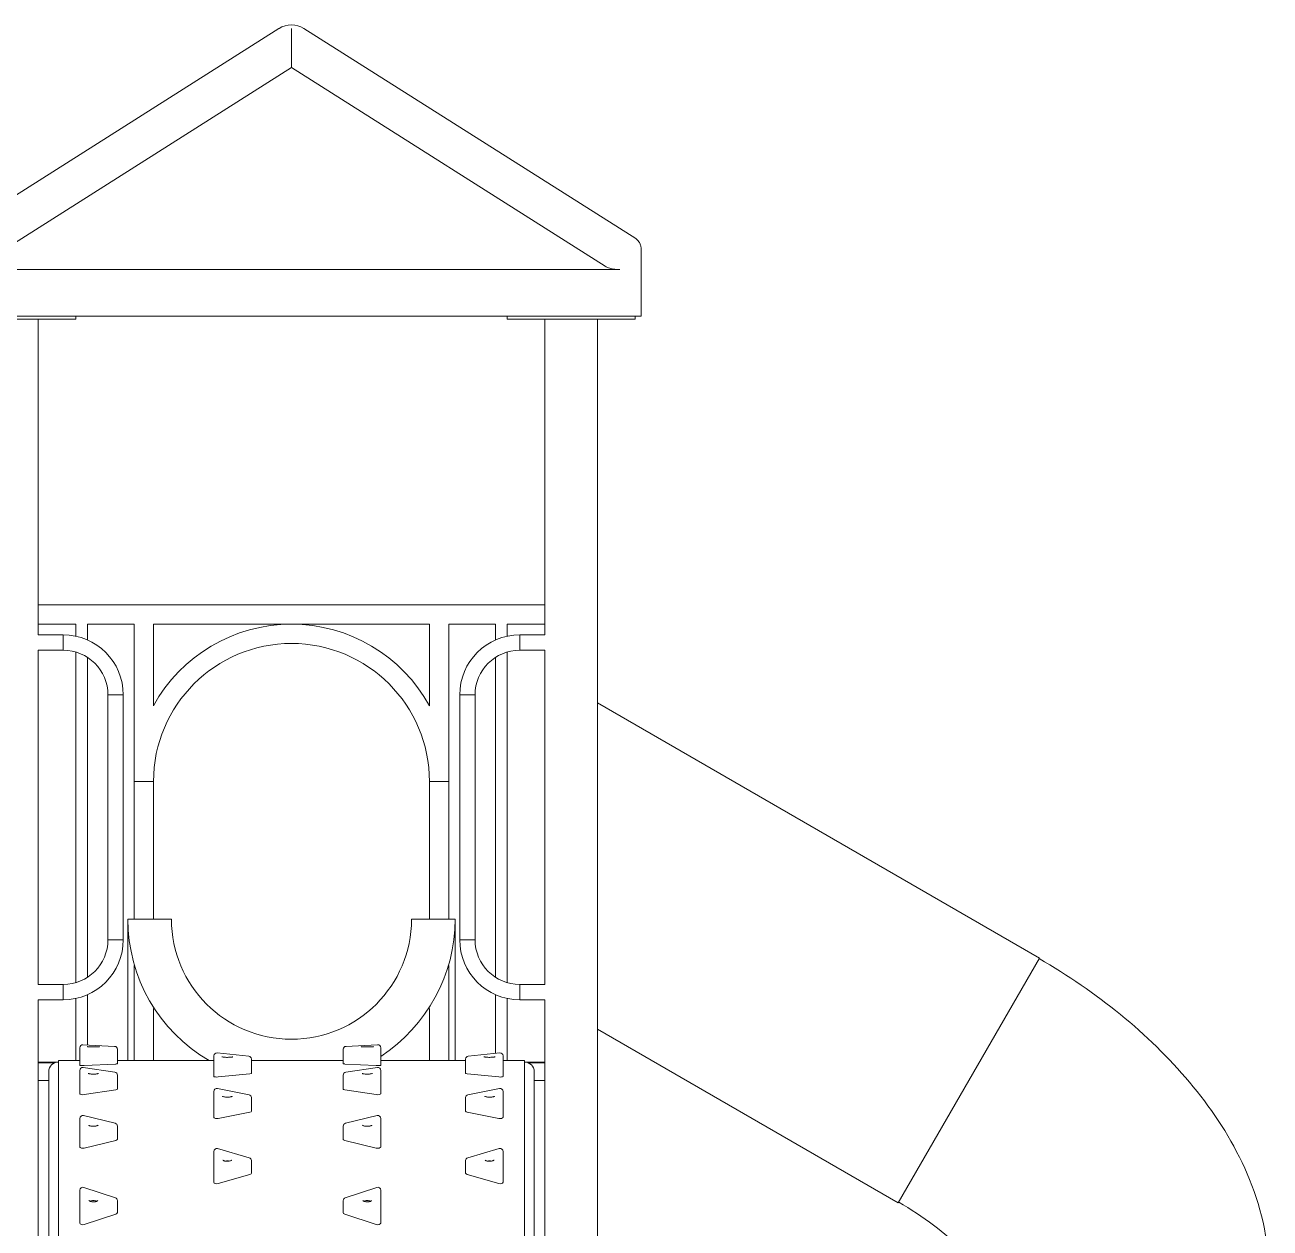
# Model space of a CAD drawing. Header units: metres. Extents: x 0 to 8289, y -39 to 4089.
# Drawn here: x 5575 to 8289, y 1467 to 4089 of the extents above; entities that cross this region are included whole.
import ezdxf

# ---------------------------------------------------------------- set-up
doc = ezdxf.new("R2010")
doc.units = ezdxf.units.M
doc.layers.add('ceco.net 250', color=7, linetype='Continuous', lineweight=9)

msp = doc.modelspace()

# ---------------------------------------------------------------- linework, layer by layer
at = {"layer": 'ceco.net 250', "extrusion": (0, 1, 6.12323e-17)}
for p, q in [((6129.1, 4081.5), (5406.1, 3623.6)), ((6156.3, 4081.5), (6156.3, 3996.5)), ((6183.5, 4081.5), (6906.5, 3623.6)), ((6156.3, 3996.5), (5472.4, 3563.3)), ((6156.3, 3996.5), (6840.3, 3563.3)), ((6918.3, 3599.9), (6918.3, 3602.2)), ((6918.3, 3544.3), (6918.3, 3599.9)), ((5440.5, 3556), (6872.1, 3556)), ((6918.3, 3454.4), (6918.3, 3542)), ((5407, 3448), (5686.4, 3448)), ((5419.7, 3454.4), (6892.9, 3454.4)), ((5603.9, 3448), (5603.9, 2759.9)), ((5686.4, 3454.4), (5686.4, 3448)), ((6626.2, 3448), (6626.2, 3454.4)), ((6905.6, 3448), (6626.2, 3448)), ((6708.8, 3448), (6708.8, 2759.9)), ((6823.1, 3448), (6823.1, 0)), ((6892.9, 3454.4), (6918.3, 3454.4)), ((6905.6, 3448), (6905.6, 3454.4)), ((5603.9, 2825.5), (6708.8, 2825.5)), ((5603.9, 2783.3), (5686.4, 2783.3)), ((5686.4, 2756.9), (5686.4, 2783.3)), ((5711.8, 2748.6), (5711.8, 2783.3)), ((5711.8, 2783.3), (5813.4, 2783.3)), ((5813.4, 2140.2), (5813.4, 2783.3)), ((5855.6, 2783.3), (6457.1, 2783.3)), ((5855.6, 2605.2), (5855.6, 2783.3)), ((6457.1, 2783.3), (6457.1, 2605.2)), ((6499.2, 2783.3), (6600.8, 2783.3)), ((6499.2, 2783.3), (6499.2, 2140.2)), ((6600.8, 2783.3), (6600.8, 2748.6)), ((6626.2, 2783.3), (6708.8, 2783.3)), ((6626.2, 2783.3), (6626.2, 2756.9)), ((5658.7, 2759.9), (5603.9, 2759.9)), ((5658.7, 2759.9), (5658.7, 2726.5)), ((5658.7, 2759.9), (5658.7, 2726.5)), ((6654, 2759.9), (6654, 2726.5)), ((6654, 2759.9), (6654, 2726.5)), ((6708.8, 2759.9), (6654, 2759.9)), ((5658.7, 2726.5), (5603.9, 2726.5)), ((5603.9, 2726.5), (5603.9, 1997.9)), ((5686.4, 2001.9), (5686.4, 2722.5)), ((6626.2, 2722.5), (6626.2, 2001.9)), ((6708.8, 2726.5), (6654, 2726.5)), ((6708.8, 2726.5), (6708.8, 1997.9)), ((5711.8, 2013.6), (5711.8, 2710.8)), ((6600.8, 2710.8), (6600.8, 2013.6)), ((5756.3, 2628.9), (5773, 2628.9)), ((5756.3, 2628.9), (5789.7, 2628.9)), ((5756.3, 2095.5), (5756.3, 2628.9)), ((5773, 2628.9), (5789.7, 2628.9)), ((5789.7, 2095.5), (5789.7, 2628.9)), ((6556.4, 2628.9), (6523, 2628.9)), ((6539.7, 2628.9), (6523, 2628.9)), ((6523, 2628.9), (6523, 2095.5)), ((6556.4, 2628.9), (6539.7, 2628.9)), ((6556.4, 2628.9), (6556.4, 2095.5)), ((7786.9, 2055.5), (6823.1, 2612)), ((5813.4, 2440.4), (5834.5, 2440.4)), ((5834.5, 2440.4), (5855.6, 2440.4)), ((5855.6, 2140.2), (5855.6, 2440.4)), ((6457.1, 2440.4), (6478.1, 2440.4)), ((6457.1, 2440.4), (6457.1, 2140.2)), ((6478.1, 2440.4), (6499.2, 2440.4)), ((5894.7, 2140.2), (5799.6, 2140.2)), ((5799.6, 2140.2), (5799.6, 1832)), ((6513, 2140.2), (6417.9, 2140.2)), ((6513, 1832), (6513, 2140.2)), ((5773, 2095.5), (5756.3, 2095.5)), ((5756.3, 2095.5), (5789.7, 2095.5)), ((5789.7, 2095.5), (5773, 2095.5)), ((6556.4, 2095.5), (6523, 2095.5)), ((6523, 2095.5), (6539.7, 2095.5)), ((6539.7, 2095.5), (6556.4, 2095.5)), ((5813.4, 1832), (5813.4, 2039.3)), ((6499.2, 2039.3), (6499.2, 1832)), ((7786.9, 2055.5), (7478.9, 1522.1)), ((7786.9, 2055.5), (7478.9, 1522.1)), ((5603.9, 1997.9), (5658.7, 1997.9)), ((5658.7, 1964.5), (5658.7, 1997.9)), ((5658.7, 1964.5), (5658.7, 1997.9)), ((6654, 1964.5), (6654, 1997.9)), ((6654, 1964.5), (6654, 1997.9)), ((6654, 1997.9), (6708.8, 1997.9)), ((5603.9, 1964.5), (5658.7, 1964.5)), ((5603.9, 1964.5), (5603.9, 0)), ((5686.4, 1832), (5686.4, 1967.5)), ((5711.8, 1865.9), (5711.8, 1975.8)), ((6600.8, 1975.8), (6600.8, 1847.7)), ((6626.2, 1967.5), (6626.2, 1832)), ((6654, 1964.5), (6708.8, 1964.5)), ((6708.8, 1964.5), (6708.8, 0)), ((5855.6, 1832), (5855.6, 1945.6)), ((6457.1, 1945.6), (6457.1, 1832)), ((7478.9, 1522.1), (6823.1, 1900.7)), ((5695.2, 1853.2), (5695.2, 1860.1)), ((5695.2, 1853.2), (5695.2, 1821.5)), ((5770.8, 1863), (5701.9, 1866.4)), ((5776.8, 1856.6), (5776.8, 1825)), ((6063.2, 1841.7), (5994.3, 1848.6)), ((6269.1, 1825), (6269.1, 1856.6)), ((6344.1, 1866.4), (6275.1, 1863)), ((6350.8, 1853.2), (6350.8, 1860.1)), ((6350.8, 1853.2), (6350.8, 1821.5)), ((6610.5, 1848.6), (6541.5, 1841.7)), ((5603.9, 1828.8), (5648.3, 1828.8)), ((5639.6, 1826.9), (5603.9, 1826.9)), ((5639.6, 1826.9), (5603.9, 1826.9)), ((5695.2, 1832), (5648.3, 1832)), ((5648.3, 0), (5648.3, 1832)), ((5773.7, 1824.5), (5704.7, 1821.1)), ((5987.3, 1832), (5776.8, 1832)), ((5987.3, 1828.5), (5987.3, 1842.3)), ((5987.3, 1828.5), (5987.3, 1797.2)), ((6068.9, 1835.4), (6068.9, 1804.1)), ((6269.1, 1832), (6068.9, 1832)), ((6272.3, 1824.5), (6341.2, 1821.1)), ((6535.8, 1832), (6350.8, 1832)), ((6535.8, 1804.1), (6535.8, 1835.4)), ((6617.5, 1828.5), (6617.5, 1842.3)), ((6664.3, 1832), (6617.5, 1832)), ((6617.5, 1828.5), (6617.5, 1797.2)), ((6664.3, 0), (6664.3, 1832)), ((6664.3, 1828.8), (6708.8, 1828.8)), ((6708.8, 1826.9), (6673.1, 1826.9)), ((6708.8, 1826.9), (6673.1, 1826.9)), ((5627.2, 1807.7), (5627.2, 0)), ((5695.2, 1789.9), (5695.2, 1810.5)), ((5771.4, 1806.5), (5702.5, 1816.8)), ((5776.8, 1800.2), (5776.8, 1769.6)), ((6065.8, 1803.2), (5996.8, 1796.3)), ((6269.1, 1769.6), (6269.1, 1800.2)), ((6343.5, 1816.8), (6274.5, 1806.5)), ((6350.8, 1789.9), (6350.8, 1810.5)), ((6539, 1803.2), (6607.9, 1796.3)), ((6685.4, 0), (6685.4, 1807.7)), ((5627.2, 1788.8), (5603.9, 1788.8)), ((5695.2, 1789.9), (5695.2, 1759.3)), ((5773.7, 1768.1), (5704.7, 1757.8)), ((5987.3, 1737.7), (5987.3, 1764.9)), ((6063.8, 1757.6), (5994.9, 1771.2)), ((6272.3, 1768.1), (6341.2, 1757.8)), ((6350.8, 1789.9), (6350.8, 1759.3)), ((6609.9, 1771.2), (6540.9, 1757.6)), ((6617.5, 1737.7), (6617.5, 1764.9)), ((6708.8, 1788.8), (6685.4, 1788.8)), ((5987.3, 1737.7), (5987.3, 1707.9)), ((6068.9, 1751.3), (6068.9, 1721.5)), ((6535.8, 1721.5), (6535.8, 1751.3)), ((6617.5, 1737.7), (6617.5, 1707.9)), ((5772, 1695.3), (5703.1, 1712.1)), ((6065.8, 1719.6), (5996.8, 1706)), ((6342.9, 1712.1), (6274, 1695.3)), ((6539, 1719.6), (6607.9, 1706)), ((5695.2, 1672.3), (5695.2, 1705.9)), ((5776.8, 1689.1), (5776.8, 1660.3)), ((6269.1, 1660.3), (6269.1, 1689.1)), ((6350.8, 1672.3), (6350.8, 1705.9)), ((5695.2, 1672.3), (5695.2, 1643.5)), ((5773.7, 1658), (5704.7, 1641.2)), ((6272.3, 1658), (6341.2, 1641.2)), ((6350.8, 1672.3), (6350.8, 1643.5)), ((5987.3, 1594.1), (5987.3, 1633.9)), ((6064.3, 1620.1), (5995.4, 1640)), ((6609.3, 1640), (6540.4, 1620.1)), ((6617.5, 1594.1), (6617.5, 1633.9)), ((6068.9, 1614), (6068.9, 1586.5)), ((6535.8, 1586.5), (6535.8, 1614)), ((5987.3, 1594.1), (5987.3, 1566.6)), ((6065.8, 1583.8), (5996.8, 1563.9)), ((6539, 1583.8), (6607.9, 1563.9)), ((6617.5, 1594.1), (6617.5, 1566.6)), ((5695.2, 1503.8), (5695.2, 1549.5)), ((5772.5, 1532.7), (5703.5, 1555.5)), ((6342.4, 1555.5), (6273.5, 1532.7)), ((6350.8, 1503.8), (6350.8, 1549.5)), ((5776.8, 1526.7), (5776.8, 1500.7)), ((6269.1, 1500.7), (6269.1, 1526.7)), ((5695.2, 1503.8), (5695.2, 1477.8)), ((5773.7, 1497.5), (5704.7, 1474.7)), ((6272.3, 1497.5), (6341.2, 1474.7)), ((6350.8, 1503.8), (6350.8, 1477.8))]:
    msp.add_line(p, q, dxfattribs=at)
at = {"layer": 'ceco.net 250'}
for centre, radius, start, end in [((6156.3, 4038.6), 50.8, 57.6526, 122.3474), ((6892.9, 3542), 25.4, 0, 2.1471), ((6156.3, 2440.4), 342.9, 28.713, 151.287), ((5658.7, 2628.9), 131, 0, 90), ((6156.3, 2440.4), 300.7, 0, 180), ((6654, 2628.9), 131, 90, 180), ((5658.7, 2628.9), 97.6, 0, 90), ((6654, 2628.9), 97.6, 90, 180), ((6156.3, 2140.2), 356.7, 180, 239.7799), ((6156.3, 2140.2), 261.6, 180, 0), ((6156.3, 2140.2), 356.7, 303.03, 0), ((5658.7, 2095.5), 97.6, 270, 0), ((5658.7, 2095.5), 131, 270, 0), ((6654, 2095.5), 131, 180, 270), ((6654, 2095.5), 97.6, 180, 270), ((5701.5, 1860.1), 6.35, 87.1193, 180), ((5770.5, 1856.6), 6.35, 0, 87.1193), ((5993.6, 1842.3), 6.35, 84.2749, 180), ((6275.5, 1856.6), 6.35, 92.8807, 180), ((6344.4, 1860.1), 6.35, 0, 92.8807), ((6611.1, 1842.3), 6.35, 0, 95.7251), ((5648.3, 1807.7), 21.1, 90, 180), ((6062.6, 1835.4), 6.35, 0, 84.2749), ((6542.2, 1835.4), 6.35, 95.7251, 180), ((6664.3, 1807.7), 21.1, 0, 90), ((5701.5, 1810.5), 6.35, 81.5012, 180), ((5770.5, 1800.2), 6.35, 0, 81.5012), ((6275.5, 1800.2), 6.35, 98.4988, 180), ((6344.4, 1810.5), 6.35, 0, 98.4988), ((5993.6, 1764.9), 6.35, 78.8298, 180), ((6611.1, 1764.9), 6.35, 0, 101.1702), ((6062.6, 1751.3), 6.35, 0, 78.8298), ((6542.2, 1751.3), 6.35, 101.1702, 180), ((5701.5, 1705.9), 6.35, 76.2878, 180), ((6344.4, 1705.9), 6.35, 0, 103.7122), ((5770.5, 1689.1), 6.35, 0, 76.2878), ((6275.5, 1689.1), 6.35, 103.7122, 180), ((5993.6, 1633.9), 6.35, 73.8979, 180), ((6611.1, 1633.9), 6.35, 0, 106.1021), ((6062.6, 1614), 6.35, 0, 73.8979), ((6542.2, 1614), 6.35, 106.1021, 180), ((5701.5, 1549.5), 6.35, 71.6775, 180), ((6344.4, 1549.5), 6.35, 0, 108.3225), ((5770.5, 1526.7), 6.35, 0, 71.6775), ((6275.5, 1526.7), 6.35, 108.3225, 180)]:
    msp.add_arc(centre, radius, start, end, dxfattribs=at)
at = {"layer": 'ceco.net 250', "extrusion": (-6.84228e-49, 6.12323e-17, -1)}
for centre, major_axis, ratio, start_param, end_param in [((5701.5, 1821.5), (-6.35, 0), 0.087156, 4.18879, 6.283185), ((6611.1, 1797.2), (6.35, 0), 0.173648, 0, 2.094395), ((6611.1, 1707.9), (6.35, 0), 0.34202, 0, 2.094395)]:
    msp.add_ellipse(centre, major_axis=major_axis, ratio=ratio, start_param=start_param, end_param=end_param, dxfattribs=at)
at = {"layer": 'ceco.net 250', "extrusion": (0, 6.12323e-17, -1)}
for centre, major_axis, ratio, start_param, end_param in [((5770.5, 1825), (6.35, 0), 0.087156, 0, 1.047198), ((6275.5, 1825), (-6.35, 0), 0.087156, 5.235988, 6.283185), ((6062.6, 1804.1), (6.35, 0), 0.173648, 0, 1.047198), ((5770.5, 1769.6), (6.35, 0), 0.258819, 0, 1.047198), ((6275.5, 1769.6), (-6.35, 0), 0.258819, 5.235988, 6.283185), ((5701.5, 1759.3), (-6.35, 0), 0.258819, 4.18879, 6.283185), ((6344.4, 1759.3), (6.35, 0), 0.258819, 0, 2.094395), ((6062.6, 1721.5), (6.35, 0), 0.34202, 0, 1.047198), ((5770.5, 1660.3), (6.35, 0), 0.422618, 0, 1.047198), ((6275.5, 1660.3), (-6.35, 0), 0.422618, 5.235988, 6.283185), ((6016.6, 1608.5), (9.52, 0), 0.5, 4.254823, 4.712389), ((6016.6, 1608.5), (9.52, 0), 0.5, 4.712389, 5.169955), ((6588.1, 1608.5), (-9.52, 0), 0.5, 1.11323, 1.570796), ((6588.1, 1608.5), (-9.52, 0), 0.5, 1.570796, 2.028363), ((6542.2, 1586.5), (-6.35, 0), 0.5, 5.235988, 6.283185), ((5724.5, 1521.5), (9.52, 0), 0.573576, 3.892559, 4.712389), ((5724.5, 1521.5), (4.76, 0), 0.573576, 4.320227, 5.104551), ((5724.5, 1521.5), (9.52, 0), 0.573576, 4.712389, 5.532219), ((6321.4, 1521.5), (-9.52, 0), 0.573576, 0.750967, 1.570796), ((6321.4, 1521.5), (-4.76, 0), 0.573576, 1.178634, 1.962958), ((6321.4, 1521.5), (-9.52, 0), 0.573576, 1.570796, 2.390626), ((5770.5, 1500.7), (6.35, 0), 0.573576, 0, 1.047198), ((6275.5, 1500.7), (-6.35, 0), 0.573576, 5.235988, 6.283185), ((5701.5, 1477.8), (-6.35, 0), 0.573576, 4.18879, 6.283185), ((6344.4, 1477.8), (6.35, 0), 0.573576, 0, 2.094395)]:
    msp.add_ellipse(centre, major_axis=major_axis, ratio=ratio, start_param=start_param, end_param=end_param, dxfattribs=at)
at = {"layer": 'ceco.net 250', "extrusion": (6.84228e-49, 6.12323e-17, -1)}
for centre, major_axis, ratio, start_param, end_param in [((6344.4, 1821.5), (6.35, 0), 0.087156, 0, 2.094395), ((5993.6, 1797.2), (-6.35, 0), 0.173648, 4.18879, 6.283185), ((5993.6, 1707.9), (-6.35, 0), 0.34202, 4.18879, 6.283185)]:
    msp.add_ellipse(centre, major_axis=major_axis, ratio=ratio, start_param=start_param, end_param=end_param, dxfattribs=at)
at = {"layer": 'ceco.net 250', "extrusion": (2.73691e-48, 6.12323e-17, -1)}
msp.add_ellipse((6542.2, 1804.1), major_axis=(-6.35, 0), ratio=0.173648, start_param=5.235988, end_param=6.283185, dxfattribs=at)
at = {"layer": 'ceco.net 250', "extrusion": (5.47382e-48, 6.12323e-17, -1)}
msp.add_ellipse((6542.2, 1721.5), major_axis=(-6.35, 0), ratio=0.34202, start_param=5.235988, end_param=6.283185, dxfattribs=at)
at = {"layer": 'ceco.net 250', "extrusion": (-1.36846e-48, 6.12323e-17, -1)}
for centre, major_axis, ratio, start_param, end_param in [((5701.5, 1643.5), (-6.35, 0), 0.422618, 4.18879, 6.283185), ((6611.1, 1566.6), (6.35, 0), 0.5, 0, 2.094395)]:
    msp.add_ellipse(centre, major_axis=major_axis, ratio=ratio, start_param=start_param, end_param=end_param, dxfattribs=at)
at = {"layer": 'ceco.net 250', "extrusion": (1.36846e-48, 6.12323e-17, -1)}
for centre, major_axis, ratio, start_param, end_param in [((6344.4, 1643.5), (6.35, 0), 0.422618, 0, 2.094395), ((5993.6, 1566.6), (-6.35, 0), 0.5, 4.18879, 6.283185)]:
    msp.add_ellipse(centre, major_axis=major_axis, ratio=ratio, start_param=start_param, end_param=end_param, dxfattribs=at)
at = {"layer": 'ceco.net 250', "extrusion": (-2.73691e-48, 6.12323e-17, -1)}
msp.add_ellipse((6062.6, 1586.5), major_axis=(6.35, 0), ratio=0.5, start_param=0, end_param=1.047198, dxfattribs=at)
at = {"layer": 'ceco.net 250'}
for points, knots in [([(6918.3, 3602.2), (6918.3, 3604.6), (6917.9, 3607.2), (6916.4, 3612.2), (6915.2, 3614.6), (6911.8, 3619.5), (6909.3, 3621.8), (6906.5, 3623.6)], [0, 0, 0, 0, 0.00756489, 0.00756489, 0.01547383, 0.01547383, 0.0254327, 0.0254327, 0.0254327, 0.0254327]), ([(6872.1, 3556), (6867.2, 3556), (6862.2, 3556.4), (6854, 3557.8), (6850.6, 3558.7), (6844.8, 3560.8), (6842.4, 3562), (6840.3, 3563.3)], [0, 0, 0, 0, 0.582278, 0.582278, 1.028583, 1.028583, 1.411567, 1.411567, 1.411567, 1.411567]), ([(6918.3, 3544.3), (6918.3, 3544.2), (6918.3, 3544.2), (6918.3, 3543.8), (6918.3, 3543.4), (6918.3, 3543)], [-0.00308267, -0.00308267, -0.00308267, -0.00308267, 0, 0, 0.05980128, 0.05980128, 0.05980128, 0.05980128]), ([(7786.1, 2054.2), (7848.3, 2018.2), (7907.8, 1977.4), (8017.9, 1887.5), (8068.7, 1838.4), (8158.4, 1731.6), (8197.6, 1674), (8258.9, 1545.1), (8281.7, 1473.1), (8289.2, 1330.6), (8281, 1263.9), (8248.2, 1178.7), (8238.3, 1157.9), (8226.8, 1138)], [1.851831, 1.851831, 1.851831, 1.851831, 2.16599, 2.16599, 2.48015, 2.48015, 2.794309, 2.794309, 3.108468, 3.108468, 3.344077, 3.344077, 3.422628, 3.422628, 3.422628, 3.422628]), ([(5738, 1862.3), (5738, 1862.3), (5738, 1862.3), (5737.9, 1862.3), (5737.8, 1862.3), (5737.4, 1862.2), (5737.1, 1862.2), (5736.1, 1862.1), (5735.5, 1862), (5733.8, 1861.9), (5732.7, 1861.8), (5730.2, 1861.7), (5728.7, 1861.6), (5725.7, 1861.6), (5724.2, 1861.6), (5721.1, 1861.6), (5719.5, 1861.7), (5716.7, 1861.8), (5715.4, 1861.9), (5713.2, 1862), (5712.3, 1862.1), (5711.5, 1862.3), (5711.3, 1862.3), (5711.1, 1862.3), (5711.1, 1862.3), (5711.1, 1862.3)], [0.00974138, 0.00974138, 0.00974138, 0.00974138, 0.01022294, 0.01022294, 0.0118167, 0.0118167, 0.01413978, 0.01413978, 0.01737584, 0.01737584, 0.02138804, 0.02138804, 0.02584698, 0.02584698, 0.03050117, 0.03050117, 0.03521256, 0.03521256, 0.03988166, 0.03988166, 0.04435551, 0.04435551, 0.04623753, 0.04623753, 0.04743473, 0.04743473, 0.04743473, 0.04743473]), ([(6334.9, 1862.3), (6334.9, 1862.3), (6334.9, 1862.3), (6334.8, 1862.3), (6334.7, 1862.3), (6334.3, 1862.2), (6334, 1862.2), (6333, 1862.1), (6332.4, 1862), (6330.7, 1861.9), (6329.6, 1861.8), (6327.1, 1861.7), (6325.6, 1861.6), (6322.6, 1861.6), (6321.1, 1861.6), (6318, 1861.6), (6316.4, 1861.7), (6313.6, 1861.8), (6312.3, 1861.9), (6310.1, 1862), (6309.2, 1862.1), (6308.4, 1862.3), (6308.2, 1862.3), (6308, 1862.3), (6308, 1862.3), (6308, 1862.3)], [0.00974138, 0.00974138, 0.00974138, 0.00974138, 0.01022294, 0.01022294, 0.0118167, 0.0118167, 0.01413978, 0.01413978, 0.01737584, 0.01737584, 0.02138804, 0.02138804, 0.02584698, 0.02584698, 0.03050117, 0.03050117, 0.03521256, 0.03521256, 0.03988166, 0.03988166, 0.04435551, 0.04435551, 0.04623753, 0.04623753, 0.04743473, 0.04743473, 0.04743473, 0.04743473]), ([(6028.8, 1840.2), (6028.8, 1840.2), (6028.8, 1840.2), (6028.6, 1840.1), (6028.4, 1840.1), (6027.8, 1839.9), (6027.4, 1839.8), (6026.2, 1839.6), (6025.5, 1839.5), (6023.6, 1839.3), (6022.5, 1839.2), (6020, 1839.1), (6018.6, 1839), (6015.7, 1839), (6014.2, 1839), (6011.4, 1839.2), (6010.1, 1839.3), (6007.7, 1839.5), (6006.7, 1839.7), (6005.6, 1839.9), (6005.3, 1840), (6004.8, 1840.1), (6004.7, 1840.1), (6004.5, 1840.2), (6004.4, 1840.2), (6004.4, 1840.2), (6004.4, 1840.2), (6004.4, 1840.2)], [0.00877488, 0.00877488, 0.00877488, 0.00877488, 0.00993571, 0.00993571, 0.01177394, 0.01177394, 0.01422909, 0.01422909, 0.01740301, 0.01740301, 0.02119244, 0.02119244, 0.02537102, 0.02537102, 0.02972923, 0.02972923, 0.03410412, 0.03410412, 0.03831933, 0.03831933, 0.04015868, 0.04015868, 0.04168603, 0.04168603, 0.0429228, 0.0429228, 0.04302937, 0.04302937, 0.04302937, 0.04302937]), ([(6600.3, 1840.2), (6600.3, 1840.2), (6600.3, 1840.2), (6600.1, 1840.1), (6599.9, 1840.1), (6599.3, 1839.9), (6598.9, 1839.8), (6597.7, 1839.6), (6597, 1839.5), (6595.1, 1839.3), (6594, 1839.2), (6591.5, 1839.1), (6590.1, 1839), (6587.2, 1839), (6585.7, 1839), (6582.9, 1839.2), (6581.6, 1839.3), (6579.2, 1839.5), (6578.2, 1839.7), (6577.1, 1839.9), (6576.8, 1840), (6576.3, 1840.1), (6576.2, 1840.1), (6576, 1840.2), (6575.9, 1840.2), (6575.9, 1840.2), (6575.9, 1840.2), (6575.9, 1840.2)], [0.00877488, 0.00877488, 0.00877488, 0.00877488, 0.00993571, 0.00993571, 0.01177394, 0.01177394, 0.01422909, 0.01422909, 0.01740301, 0.01740301, 0.02119244, 0.02119244, 0.02537102, 0.02537102, 0.02972923, 0.02972923, 0.03410412, 0.03410412, 0.03831933, 0.03831933, 0.04015868, 0.04015868, 0.04168603, 0.04168603, 0.0429228, 0.0429228, 0.04302937, 0.04302937, 0.04302937, 0.04302937]), ([(5735.8, 1804), (5735.8, 1804), (5735.8, 1804), (5735.7, 1804), (5735.6, 1803.9), (5735.1, 1803.7), (5734.7, 1803.6), (5733.8, 1803.4), (5733.1, 1803.2), (5731.6, 1802.9), (5730.6, 1802.8), (5728.4, 1802.6), (5727.2, 1802.5), (5724.6, 1802.4), (5723.2, 1802.5), (5720.6, 1802.6), (5719.3, 1802.7), (5717, 1803), (5715.9, 1803.2), (5714.7, 1803.5), (5714.4, 1803.6), (5713.9, 1803.8), (5713.7, 1803.8), (5713.4, 1803.9), (5713.3, 1804), (5713.2, 1804), (5713.2, 1804), (5713.2, 1804)], [0.00788603, 0.00788603, 0.00788603, 0.00788603, 0.0086649, 0.0086649, 0.01043683, 0.01043683, 0.01263824, 0.01263824, 0.0154107, 0.0154107, 0.01875603, 0.01875603, 0.0225371, 0.0225371, 0.02656314, 0.02656314, 0.03065015, 0.03065015, 0.03460355, 0.03460355, 0.03634711, 0.03634711, 0.037849, 0.037849, 0.03913331, 0.03913331, 0.03998582, 0.03998582, 0.03998582, 0.03998582]), ([(6332.7, 1804), (6332.7, 1804), (6332.7, 1804), (6332.6, 1804), (6332.5, 1803.9), (6332, 1803.7), (6331.6, 1803.6), (6330.7, 1803.4), (6330, 1803.2), (6328.5, 1802.9), (6327.5, 1802.8), (6325.3, 1802.6), (6324.1, 1802.5), (6321.5, 1802.4), (6320.1, 1802.5), (6317.5, 1802.6), (6316.2, 1802.7), (6313.9, 1803), (6312.8, 1803.2), (6311.6, 1803.5), (6311.3, 1803.6), (6310.8, 1803.8), (6310.6, 1803.8), (6310.3, 1803.9), (6310.2, 1804), (6310.1, 1804), (6310.1, 1804), (6310.1, 1804)], [0.00788603, 0.00788603, 0.00788603, 0.00788603, 0.0086649, 0.0086649, 0.01043683, 0.01043683, 0.01263824, 0.01263824, 0.0154107, 0.0154107, 0.01875603, 0.01875603, 0.0225371, 0.0225371, 0.02656314, 0.02656314, 0.03065015, 0.03065015, 0.03460355, 0.03460355, 0.03634711, 0.03634711, 0.037849, 0.037849, 0.03913331, 0.03913331, 0.03998582, 0.03998582, 0.03998582, 0.03998582]), ([(6027.3, 1754.2), (6027.3, 1754.2), (6027.2, 1754.1), (6026.9, 1753.9), (6026.6, 1753.8), (6025.9, 1753.5), (6025.5, 1753.4), (6024.2, 1753), (6023.5, 1752.9), (6021.7, 1752.6), (6020.6, 1752.4), (6018.4, 1752.3), (6017.1, 1752.2), (6014.6, 1752.3), (6013.3, 1752.4), (6011, 1752.6), (6009.9, 1752.8), (6008.1, 1753.3), (6007.3, 1753.5), (6006.6, 1753.8), (6006.4, 1753.9), (6006.1, 1754.1), (6006, 1754.2), (6006, 1754.2)], [0.00702121, 0.00702121, 0.00702121, 0.00702121, 0.00876675, 0.00876675, 0.01078763, 0.01078763, 0.01320537, 0.01320537, 0.01610988, 0.01610988, 0.01946471, 0.01946471, 0.02313597, 0.02313597, 0.02695151, 0.02695151, 0.03072477, 0.03072477, 0.0342291, 0.0342291, 0.03567966, 0.03567966, 0.03774925, 0.03774925, 0.03774925, 0.03774925]), ([(6598.8, 1754.2), (6598.8, 1754.2), (6598.7, 1754.1), (6598.4, 1753.9), (6598.1, 1753.8), (6597.4, 1753.5), (6597, 1753.4), (6595.7, 1753), (6595, 1752.9), (6593.2, 1752.6), (6592.1, 1752.4), (6589.9, 1752.3), (6588.6, 1752.2), (6586.1, 1752.3), (6584.8, 1752.4), (6582.5, 1752.6), (6581.4, 1752.8), (6579.6, 1753.3), (6578.8, 1753.5), (6578.1, 1753.8), (6577.9, 1753.9), (6577.6, 1754.1), (6577.5, 1754.2), (6577.5, 1754.2)], [0.00702121, 0.00702121, 0.00702121, 0.00702121, 0.00876675, 0.00876675, 0.01078763, 0.01078763, 0.01320537, 0.01320537, 0.01610988, 0.01610988, 0.01946471, 0.01946471, 0.02313597, 0.02313597, 0.02695151, 0.02695151, 0.03072477, 0.03072477, 0.0342291, 0.0342291, 0.03567966, 0.03567966, 0.03774925, 0.03774925, 0.03774925, 0.03774925]), ([(5734.7, 1691), (5734.7, 1691), (5734.6, 1690.9), (5734.3, 1690.7), (5734.1, 1690.6), (5733.4, 1690.2), (5732.9, 1690), (5731.7, 1689.6), (5730.9, 1689.4), (5729.2, 1689.1), (5728.2, 1689), (5726.1, 1688.8), (5724.9, 1688.7), (5722.6, 1688.8), (5721.4, 1688.9), (5719.2, 1689.2), (5718.2, 1689.4), (5716.5, 1689.9), (5715.8, 1690.2), (5714.8, 1690.7), (5714.6, 1690.8), (5714.4, 1691), (5714.4, 1691), (5714.4, 1691)], [0.0060757, 0.0060757, 0.0060757, 0.0060757, 0.00789896, 0.00789896, 0.01005268, 0.01005268, 0.01245568, 0.01245568, 0.01524442, 0.01524442, 0.01841377, 0.01841377, 0.02186504, 0.02186504, 0.02544885, 0.02544885, 0.02898961, 0.02898961, 0.0322817, 0.0322817, 0.03510858, 0.03510858, 0.03613123, 0.03613123, 0.03613123, 0.03613123]), ([(6331.6, 1691), (6331.6, 1691), (6331.5, 1690.9), (6331.2, 1690.7), (6331, 1690.6), (6330.3, 1690.2), (6329.8, 1690), (6328.6, 1689.6), (6327.8, 1689.4), (6326.1, 1689.1), (6325.1, 1689), (6323, 1688.8), (6321.8, 1688.7), (6319.5, 1688.8), (6318.3, 1688.9), (6316.1, 1689.2), (6315.1, 1689.4), (6313.4, 1689.9), (6312.7, 1690.2), (6311.7, 1690.7), (6311.5, 1690.8), (6311.3, 1691), (6311.3, 1691), (6311.3, 1691)], [0.0060757, 0.0060757, 0.0060757, 0.0060757, 0.00789896, 0.00789896, 0.01005268, 0.01005268, 0.01245568, 0.01245568, 0.01524442, 0.01524442, 0.01841377, 0.01841377, 0.02186504, 0.02186504, 0.02544885, 0.02544885, 0.02898961, 0.02898961, 0.0322817, 0.0322817, 0.03510858, 0.03510858, 0.03613123, 0.03613123, 0.03613123, 0.03613123]), ([(6006.8, 1615.1), (6006.8, 1615.1), (6006.9, 1615), (6007.1, 1614.8), (6007.3, 1614.6), (6008, 1614.2), (6008.5, 1614), (6009.7, 1613.5), (6010.4, 1613.2), (6012.2, 1612.8), (6013.2, 1612.7), (6015.3, 1612.5), (6016.5, 1612.4), (6018.7, 1612.5), (6019.8, 1612.6), (6021.8, 1613), (6022.8, 1613.2), (6024.3, 1613.8), (6024.9, 1614), (6025.8, 1614.5), (6026.1, 1614.7), (6026.4, 1615), (6026.4, 1615.1), (6026.4, 1615.1)], [0.357815, 0.357815, 0.357815, 0.357815, 0.488573, 0.488573, 0.684504, 0.684504, 0.894152, 0.894152, 1.126978, 1.126978, 1.380353, 1.380353, 1.646031, 1.646031, 1.913976, 1.913976, 2.173489, 2.173489, 2.413743, 2.413743, 2.62812, 2.62812, 2.783777, 2.783777, 2.783777, 2.783777]), ([(6578.3, 1615.1), (6578.3, 1615.1), (6578.4, 1615), (6578.6, 1614.8), (6578.8, 1614.6), (6579.5, 1614.2), (6580, 1614), (6581.2, 1613.5), (6581.9, 1613.2), (6583.7, 1612.8), (6584.7, 1612.7), (6586.8, 1612.5), (6588, 1612.4), (6590.2, 1612.5), (6591.3, 1612.6), (6593.3, 1613), (6594.3, 1613.2), (6595.8, 1613.8), (6596.4, 1614), (6597.3, 1614.5), (6597.6, 1614.7), (6597.9, 1615), (6597.9, 1615.1), (6597.9, 1615.1)], [0.357815, 0.357815, 0.357815, 0.357815, 0.488573, 0.488573, 0.684504, 0.684504, 0.894152, 0.894152, 1.126978, 1.126978, 1.380353, 1.380353, 1.646031, 1.646031, 1.913976, 1.913976, 2.173489, 2.173489, 2.413743, 2.413743, 2.62812, 2.62812, 2.783777, 2.783777, 2.783777, 2.783777]), ([(5714.9, 1527), (5714.9, 1527), (5714.9, 1527), (5715, 1526.9), (5715.1, 1526.7), (5715.7, 1526.2), (5716.1, 1525.9), (5717.1, 1525.4), (5717.8, 1525.1), (5719.3, 1524.6), (5720.2, 1524.4), (5722.1, 1524), (5723.2, 1523.9), (5725.3, 1523.9), (5726.4, 1524), (5728.5, 1524.3), (5729.4, 1524.5), (5731.1, 1525), (5731.8, 1525.3), (5732.9, 1525.9), (5733.3, 1526.2), (5733.9, 1526.7), (5734, 1526.9), (5734.1, 1527), (5734.1, 1527), (5734.1, 1527)], [0.264272, 0.264272, 0.264272, 0.264272, 0.314159, 0.314159, 0.587017, 0.587017, 0.809185, 0.809185, 1.04074, 1.04074, 1.288239, 1.288239, 1.548138, 1.548138, 1.813025, 1.813025, 2.074253, 2.074253, 2.323404, 2.323404, 2.555573, 2.555573, 2.777745, 2.777745, 2.87732, 2.87732, 2.87732, 2.87732]), ([(6311.8, 1527), (6311.8, 1527), (6311.8, 1527), (6311.9, 1526.9), (6312, 1526.7), (6312.6, 1526.2), (6313, 1525.9), (6314, 1525.4), (6314.7, 1525.1), (6316.2, 1524.6), (6317.1, 1524.4), (6319, 1524), (6320.1, 1523.9), (6322.2, 1523.9), (6323.3, 1524), (6325.4, 1524.3), (6326.3, 1524.5), (6328, 1525), (6328.7, 1525.3), (6329.8, 1525.9), (6330.2, 1526.2), (6330.8, 1526.7), (6330.9, 1526.9), (6331, 1527), (6331, 1527), (6331, 1527)], [0.264272, 0.264272, 0.264272, 0.264272, 0.314159, 0.314159, 0.587017, 0.587017, 0.809185, 0.809185, 1.04074, 1.04074, 1.288239, 1.288239, 1.548138, 1.548138, 1.813025, 1.813025, 2.074253, 2.074253, 2.323404, 2.323404, 2.555573, 2.555573, 2.777745, 2.777745, 2.87732, 2.87732, 2.87732, 2.87732]), ([(7479.7, 1523.5), (7506.4, 1508), (7532.2, 1491), (7578.4, 1456), (7599, 1438.2), (7632.1, 1405.5), (7645.2, 1390.5), (7663.4, 1366.4), (7669.4, 1356.8), (7675.6, 1345.2), (7676.7, 1342.1), (7676.7, 1342.1)], [1.851831, 1.851831, 1.851831, 1.851831, 2.095394, 2.095394, 2.332616, 2.332616, 2.551407, 2.551407, 2.74437, 2.74437, 2.902417, 2.902417, 2.902417, 2.902417])]:
    msp.add_open_spline(points, degree=3, knots=knots, dxfattribs=at)

doc.saveas('drawing.dxf')
